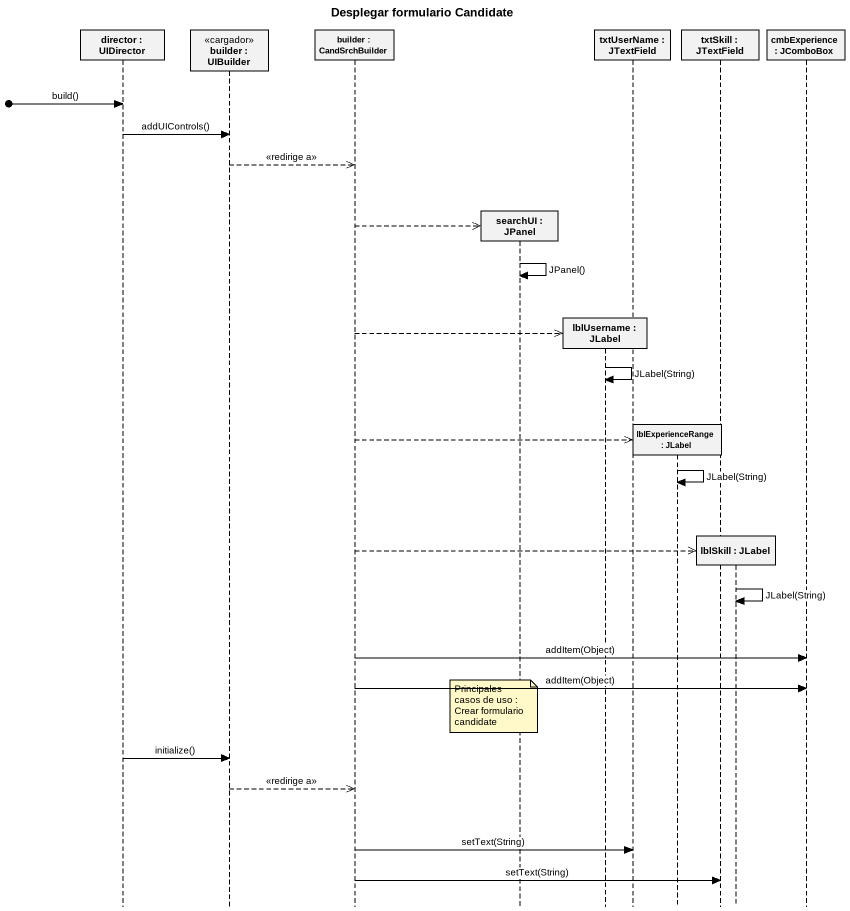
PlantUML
@startuml
title Desplegar formulario Candidate
hide footbox
participant "director : UIDirector" as director
participant "builder : UIBuilder" as builder <<cargador>>
participant "builder : CandSrchBuilder" as builder_2
participant "searchUI : JPanel" as searchUI
participant "lblUsername : JLabel" as lblUsername
participant "txtUserName : JTextField" as txtUserName
participant "lblExperienceRange : JLabel" as lblExperienceRange
participant "txtSkill : JTextField" as txtSkill
participant "lblSkill : JLabel" as lblSkill
participant "cmbExperience : JComboBox" as cmbExperience

[o-> director : build()
director -> builder : addUIControls()
builder -->> builder_2 : <<redirige a>>
builder_2 -->> searchUI **
searchUI -> searchUI : JPanel()
builder_2 -->> lblUsername **
lblUsername -> lblUsername : JLabel(String)
builder_2 -->> lblExperienceRange **
lblExperienceRange -> lblExperienceRange : JLabel(String)
builder_2 -->> lblSkill **
lblSkill -> lblSkill : JLabel(String)
builder_2 -> cmbExperience : addItem(Object)
builder_2 -> cmbExperience : addItem(Object)
note over searchUI : Principales casos de uso : Crear formulario candidate
director -> builder : initialize()
builder -->> builder_2 : <<redirige a>>
builder_2 -> txtUserName : setText(String)
builder_2 -> txtSkill : setText(String)
@enduml
